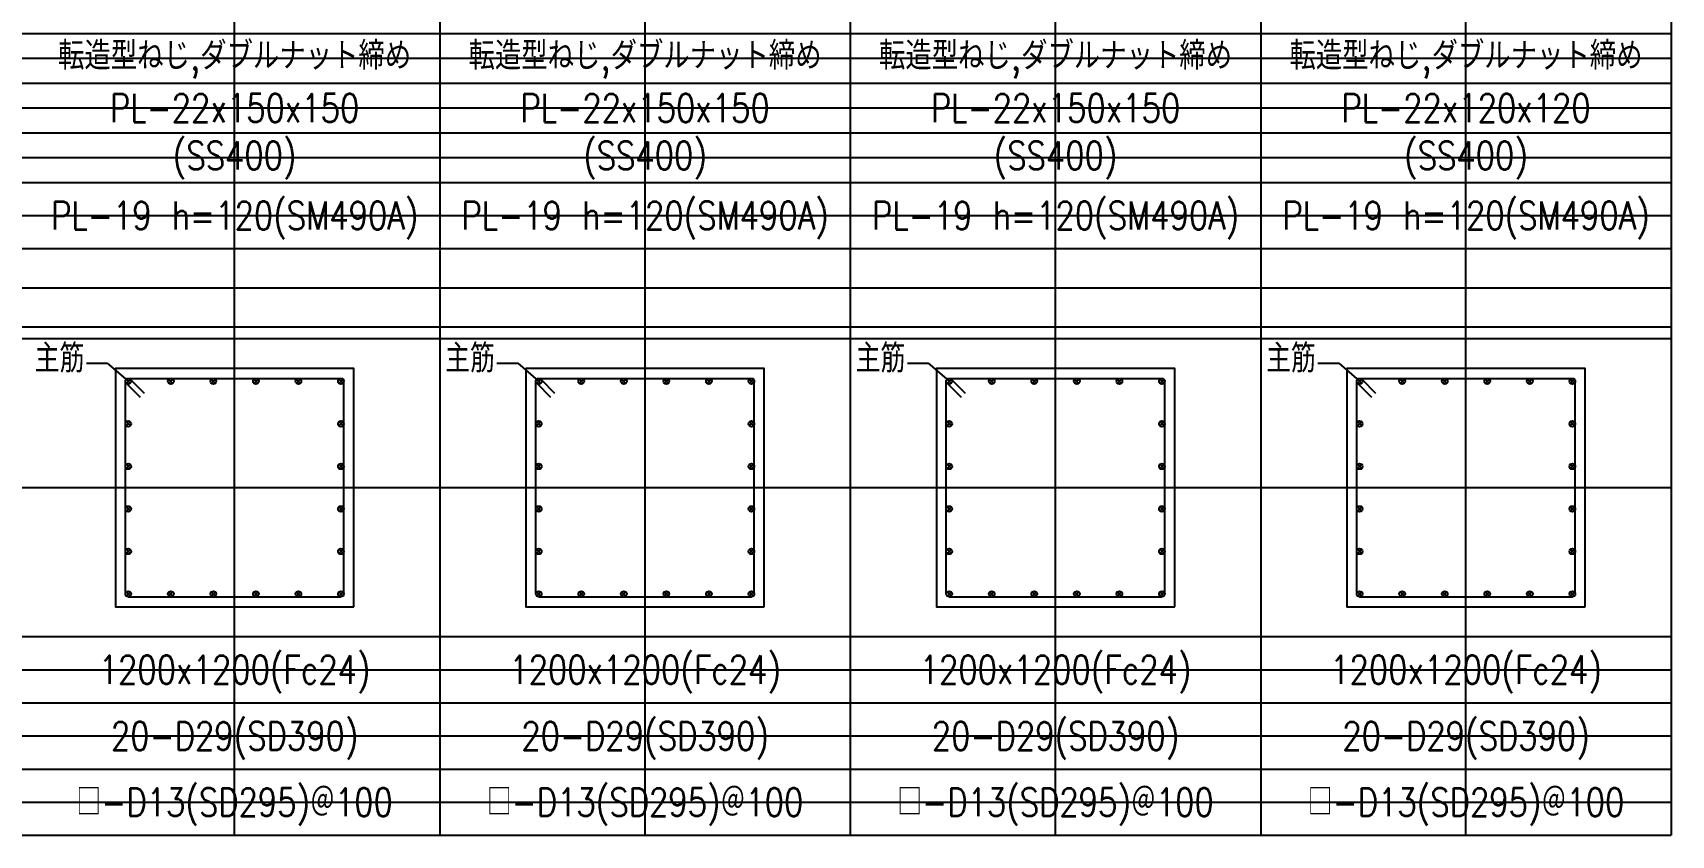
# Model space of a CAD drawing. Extents: x -668440 to 1010955, y -1678500 to 210463.
# Drawn here: x -82515 to -24768, y -459140 to -430860 of the extents above; entities that cross this region are included whole.
import ezdxf
from ezdxf.enums import TextEntityAlignment as Align

# ---------------------------------------------------------------- set-up
doc = ezdxf.new("R2010")
doc.units = 0
doc.header["$MEASUREMENT"] = 0
doc.layers.get('0').update_dxf_attribs({"color": 3, "linetype": 'CONTINUOUS'})
doc.layers.get('Defpoints').update_dxf_attribs({"color": 251, "linetype": 'CONTINUOUS'})
for name, color, linetype in [('RC柱', 7, 'CONTINUOUS'), ('RC鉄筋', 4, 'CONTINUOUS'), ('RC鉄筋文字', 4, 'CONTINUOUS'), ('注記', 3, 'CONTINUOUS')]:
    doc.layers.add(name, color=color, linetype=linetype)
doc.styles.add('DRACAD', font='txt', dxfattribs={"width": 0.85, "bigfont": 'extfont2'})

# ---------------------------------------------------------------- blocks, each defined once
blk = doc.blocks.new('柱リスト')
at = {"layer": 'Defpoints'}
for p, q in [((241256.15812, -301260.46188), (241256.15812, -287346.50356)), ((243322.82476, -301260.46188), (243322.82476, -287346.50356)), ((245389.4914, -301260.46188), (245389.4914, -287346.50356)), ((247456.15804, -301260.46188), (247456.15804, -287346.50356))]:
    blk.add_line(p, q, dxfattribs=at)
at = {"layer": 'Defpoints', "linetype": 'Continuous'}
for p, q in [((235059.61653, -297223.79521), (248489.49136, -297223.79521)), ((235059.61653, -297348.79521), (248489.49136, -297348.79521)), ((235059.61653, -297598.79521), (248489.49136, -297598.79521)), ((235059.61653, -297723.79521), (248489.49136, -297723.79521)), ((235059.61653, -297848.79521), (248489.49136, -297848.79521)), ((235059.61653, -298140.46188), (248489.49136, -298140.46188)), ((235059.61653, -298503.79521), (248489.49136, -298503.79521)), ((234369.74154, -299510.46188), (248489.49136, -299510.46188)), ((235059.61653, -300427.12854), (248489.49136, -300427.12854)), ((235059.61653, -300760.46188), (248489.49136, -300760.46188)), ((235059.61653, -301093.79521), (248489.49136, -301093.79521))]:
    blk.add_line(p, q, dxfattribs=at)
at = {"layer": 'RC柱'}
for points in [[(241856.15812, -300110.46188), (241856.15812, -298910.46188), (240656.15812, -298910.46188), (240656.15812, -300110.46188)], [(243922.82476, -300110.46188), (243922.82476, -298910.46188), (242722.82476, -298910.46188), (242722.82476, -300110.46188)], [(245989.4914, -300110.46188), (245989.4914, -298910.46188), (244789.4914, -298910.46188), (244789.4914, -300110.46188)], [(248056.15804, -300110.46188), (248056.15804, -298910.46188), (246856.15804, -298910.46188), (246856.15804, -300110.46188)]]:
    blk.add_lwpolyline(points, close=True, dxfattribs=at)
at = {"layer": 'RC鉄筋'}
for p, q in [((240709.69796, -298985.92203), (240731.61828, -298964.00172)), ((240731.61828, -298985.92203), (240709.69796, -298964.00172)), ((240720.65812, -298960.46188), (241791.65812, -298960.46188)), ((240923.89796, -298985.92203), (240945.81828, -298964.00172)), ((240945.81828, -298985.92203), (240923.89796, -298964.00172)), ((241138.09796, -298985.92203), (241160.01828, -298964.00172)), ((241160.01828, -298985.92203), (241138.09796, -298964.00172)), ((241352.29796, -298985.92203), (241374.21828, -298964.00172)), ((241374.21828, -298985.92203), (241352.29796, -298964.00172)), ((241566.49796, -298985.92203), (241588.41828, -298964.00172)), ((241588.41828, -298985.92203), (241566.49796, -298964.00172)), ((241802.61828, -298985.92203), (241780.69796, -298964.00172)), ((241780.69796, -298985.92203), (241802.61828, -298964.00172)), ((242776.36461, -298985.92203), (242798.28492, -298964.00172)), ((242798.28492, -298985.92203), (242776.36461, -298964.00172)), ((242787.32476, -298960.46188), (243858.32476, -298960.46188)), ((242990.56461, -298985.92203), (243012.48492, -298964.00172)), ((243012.48492, -298985.92203), (242990.56461, -298964.00172)), ((243204.76461, -298985.92203), (243226.68492, -298964.00172)), ((243226.68492, -298985.92203), (243204.76461, -298964.00172)), ((243418.96461, -298985.92203), (243440.88492, -298964.00172)), ((243440.88492, -298985.92203), (243418.96461, -298964.00172)), ((243633.16461, -298985.92203), (243655.08492, -298964.00172)), ((243655.08492, -298985.92203), (243633.16461, -298964.00172)), ((243869.28492, -298985.92203), (243847.36461, -298964.00172)), ((243847.36461, -298985.92203), (243869.28492, -298964.00172)), ((244843.03125, -298985.92203), (244864.95156, -298964.00172)), ((244864.95156, -298985.92203), (244843.03125, -298964.00172)), ((244853.9914, -298960.46188), (245924.9914, -298960.46188)), ((245057.23125, -298985.92203), (245079.15156, -298964.00172)), ((245079.15156, -298985.92203), (245057.23125, -298964.00172)), ((245271.43125, -298985.92203), (245293.35156, -298964.00172)), ((245293.35156, -298985.92203), (245271.43125, -298964.00172)), ((245485.63125, -298985.92203), (245507.55156, -298964.00172)), ((245507.55156, -298985.92203), (245485.63125, -298964.00172)), ((245699.83125, -298985.92203), (245721.75156, -298964.00172)), ((245721.75156, -298985.92203), (245699.83125, -298964.00172)), ((245935.95156, -298985.92203), (245914.03125, -298964.00172)), ((245914.03125, -298985.92203), (245935.95156, -298964.00172)), ((246909.69789, -298985.92203), (246931.6182, -298964.00172)), ((246931.6182, -298985.92203), (246909.69789, -298964.00172)), ((246920.65804, -298960.46188), (247991.65804, -298960.46188)), ((247123.89789, -298985.92203), (247145.8182, -298964.00172)), ((247145.8182, -298985.92203), (247123.89789, -298964.00172)), ((247338.09789, -298985.92203), (247360.0182, -298964.00172)), ((247360.0182, -298985.92203), (247338.09789, -298964.00172)), ((247552.29789, -298985.92203), (247574.2182, -298964.00172)), ((247574.2182, -298985.92203), (247552.29789, -298964.00172)), ((247766.49789, -298985.92203), (247788.4182, -298964.00172)), ((247788.4182, -298985.92203), (247766.49789, -298964.00172)), ((248002.6182, -298985.92203), (247980.69789, -298964.00172)), ((247980.69789, -298985.92203), (248002.6182, -298964.00172)), ((240706.15812, -300045.96188), (240706.15812, -298974.96188)), ((241806.15812, -300045.96188), (241806.15812, -298974.96188)), ((242772.82476, -300045.96188), (242772.82476, -298974.96188)), ((243872.82476, -300045.96188), (243872.82476, -298974.96188)), ((244839.4914, -300045.96188), (244839.4914, -298974.96188)), ((245939.4914, -300045.96188), (245939.4914, -298974.96188)), ((246906.15804, -300045.96188), (246906.15804, -298974.96188)), ((248006.15804, -300045.96188), (248006.15804, -298974.96188)), ((240731.61828, -299200.12203), (240709.69796, -299178.20172)), ((240731.61828, -299178.20172), (240709.69796, -299200.12203)), ((241780.69796, -299200.12203), (241802.61828, -299178.20172)), ((241780.69796, -299178.20172), (241802.61828, -299200.12203)), ((242798.28492, -299200.12203), (242776.36461, -299178.20172)), ((242798.28492, -299178.20172), (242776.36461, -299200.12203)), ((243847.36461, -299200.12203), (243869.28492, -299178.20172)), ((243847.36461, -299178.20172), (243869.28492, -299200.12203)), ((244864.95156, -299200.12203), (244843.03125, -299178.20172)), ((244864.95156, -299178.20172), (244843.03125, -299200.12203)), ((245914.03125, -299200.12203), (245935.95156, -299178.20172)), ((245914.03125, -299178.20172), (245935.95156, -299200.12203)), ((246931.6182, -299200.12203), (246909.69789, -299178.20172)), ((246931.6182, -299178.20172), (246909.69789, -299200.12203)), ((247980.69789, -299200.12203), (248002.6182, -299178.20172)), ((247980.69789, -299178.20172), (248002.6182, -299200.12203)), ((240731.61828, -299414.32203), (240709.69796, -299392.40172)), ((240731.61828, -299392.40172), (240709.69796, -299414.32203)), ((241780.69796, -299414.32203), (241802.61828, -299392.40172)), ((241780.69796, -299392.40172), (241802.61828, -299414.32203)), ((242798.28492, -299414.32203), (242776.36461, -299392.40172)), ((242798.28492, -299392.40172), (242776.36461, -299414.32203)), ((243847.36461, -299414.32203), (243869.28492, -299392.40172)), ((243847.36461, -299392.40172), (243869.28492, -299414.32203)), ((244864.95156, -299414.32203), (244843.03125, -299392.40172)), ((244864.95156, -299392.40172), (244843.03125, -299414.32203)), ((245914.03125, -299414.32203), (245935.95156, -299392.40172)), ((245914.03125, -299392.40172), (245935.95156, -299414.32203)), ((246931.6182, -299414.32203), (246909.69789, -299392.40172)), ((246931.6182, -299392.40172), (246909.69789, -299414.32203)), ((247980.69789, -299414.32203), (248002.6182, -299392.40172)), ((247980.69789, -299392.40172), (248002.6182, -299414.32203)), ((240731.61828, -299628.52203), (240709.69796, -299606.60172)), ((240731.61828, -299606.60172), (240709.69796, -299628.52203)), ((241780.69796, -299628.52203), (241802.61828, -299606.60172)), ((241780.69796, -299606.60172), (241802.61828, -299628.52203)), ((242798.28492, -299628.52203), (242776.36461, -299606.60172)), ((242798.28492, -299606.60172), (242776.36461, -299628.52203)), ((243847.36461, -299628.52203), (243869.28492, -299606.60172)), ((243847.36461, -299606.60172), (243869.28492, -299628.52203)), ((244864.95156, -299628.52203), (244843.03125, -299606.60172)), ((244864.95156, -299606.60172), (244843.03125, -299628.52203)), ((245914.03125, -299628.52203), (245935.95156, -299606.60172)), ((245914.03125, -299606.60172), (245935.95156, -299628.52203)), ((246931.6182, -299628.52203), (246909.69789, -299606.60172)), ((246931.6182, -299606.60172), (246909.69789, -299628.52203)), ((247980.69789, -299628.52203), (248002.6182, -299606.60172)), ((247980.69789, -299606.60172), (248002.6182, -299628.52203)), ((240731.61828, -299842.72203), (240709.69796, -299820.80172)), ((240731.61828, -299820.80172), (240709.69796, -299842.72203)), ((241780.69796, -299842.72203), (241802.61828, -299820.80172)), ((241780.69796, -299820.80172), (241802.61828, -299842.72203)), ((242798.28492, -299842.72203), (242776.36461, -299820.80172)), ((242798.28492, -299820.80172), (242776.36461, -299842.72203)), ((243847.36461, -299842.72203), (243869.28492, -299820.80172)), ((243847.36461, -299820.80172), (243869.28492, -299842.72203)), ((244864.95156, -299842.72203), (244843.03125, -299820.80172)), ((244864.95156, -299820.80172), (244843.03125, -299842.72203)), ((245914.03125, -299842.72203), (245935.95156, -299820.80172)), ((245914.03125, -299820.80172), (245935.95156, -299842.72203)), ((246931.6182, -299842.72203), (246909.69789, -299820.80172)), ((246931.6182, -299820.80172), (246909.69789, -299842.72203)), ((247980.69789, -299842.72203), (248002.6182, -299820.80172)), ((247980.69789, -299820.80172), (248002.6182, -299842.72203)), ((240709.69796, -300035.00172), (240731.61828, -300056.92203)), ((240731.61828, -300035.00172), (240709.69796, -300056.92203)), ((240923.89796, -300035.00172), (240945.81828, -300056.92203)), ((240945.81828, -300035.00172), (240923.89796, -300056.92203)), ((241138.09796, -300035.00172), (241160.01828, -300056.92203)), ((241160.01828, -300035.00172), (241138.09796, -300056.92203)), ((241352.29796, -300035.00172), (241374.21828, -300056.92203)), ((241374.21828, -300035.00172), (241352.29796, -300056.92203)), ((241566.49796, -300035.00172), (241588.41828, -300056.92203)), ((241588.41828, -300035.00172), (241566.49796, -300056.92203)), ((241802.61828, -300035.00172), (241780.69796, -300056.92203)), ((241780.69796, -300035.00172), (241802.61828, -300056.92203)), ((242776.36461, -300035.00172), (242798.28492, -300056.92203)), ((242798.28492, -300035.00172), (242776.36461, -300056.92203)), ((242990.56461, -300035.00172), (243012.48492, -300056.92203)), ((243012.48492, -300035.00172), (242990.56461, -300056.92203)), ((243204.76461, -300035.00172), (243226.68492, -300056.92203)), ((243226.68492, -300035.00172), (243204.76461, -300056.92203)), ((243418.96461, -300035.00172), (243440.88492, -300056.92203)), ((243440.88492, -300035.00172), (243418.96461, -300056.92203)), ((243633.16461, -300035.00172), (243655.08492, -300056.92203)), ((243655.08492, -300035.00172), (243633.16461, -300056.92203)), ((243869.28492, -300035.00172), (243847.36461, -300056.92203)), ((243847.36461, -300035.00172), (243869.28492, -300056.92203)), ((244843.03125, -300035.00172), (244864.95156, -300056.92203)), ((244864.95156, -300035.00172), (244843.03125, -300056.92203)), ((245057.23125, -300035.00172), (245079.15156, -300056.92203)), ((245079.15156, -300035.00172), (245057.23125, -300056.92203)), ((245271.43125, -300035.00172), (245293.35156, -300056.92203)), ((245293.35156, -300035.00172), (245271.43125, -300056.92203)), ((245485.63125, -300035.00172), (245507.55156, -300056.92203)), ((245507.55156, -300035.00172), (245485.63125, -300056.92203)), ((245699.83125, -300035.00172), (245721.75156, -300056.92203)), ((245721.75156, -300035.00172), (245699.83125, -300056.92203)), ((245935.95156, -300035.00172), (245914.03125, -300056.92203)), ((245914.03125, -300035.00172), (245935.95156, -300056.92203)), ((246909.69789, -300035.00172), (246931.6182, -300056.92203)), ((246931.6182, -300035.00172), (246909.69789, -300056.92203)), ((247123.89789, -300035.00172), (247145.8182, -300056.92203)), ((247145.8182, -300035.00172), (247123.89789, -300056.92203)), ((247338.09789, -300035.00172), (247360.0182, -300056.92203)), ((247360.0182, -300035.00172), (247338.09789, -300056.92203)), ((247552.29789, -300035.00172), (247574.2182, -300056.92203)), ((247574.2182, -300035.00172), (247552.29789, -300056.92203)), ((247766.49789, -300035.00172), (247788.4182, -300056.92203)), ((247788.4182, -300035.00172), (247766.49789, -300056.92203)), ((248002.6182, -300035.00172), (247980.69789, -300056.92203)), ((247980.69789, -300035.00172), (248002.6182, -300056.92203)), ((240720.65812, -300060.46188), (241791.65812, -300060.46188)), ((242787.32476, -300060.46188), (243858.32476, -300060.46188)), ((244853.9914, -300060.46188), (245924.9914, -300060.46188)), ((246920.65804, -300060.46188), (247991.65804, -300060.46188))]:
    blk.add_line(p, q, dxfattribs=at)
at = {"layer": 'RC鉄筋', "linetype": 'Continuous'}
for p, q in [((240730.91117, -298964.70883), (240800.77332, -299034.57098)), ((242797.57781, -298964.70883), (242867.43996, -299034.57098)), ((244864.24445, -298964.70883), (244934.1066, -299034.57098)), ((246930.91109, -298964.70883), (247000.77324, -299034.57098)), ((240710.40507, -298985.21492), (240780.26722, -299055.07707)), ((242777.07171, -298985.21492), (242846.93386, -299055.07707)), ((244843.73835, -298985.21492), (244913.6005, -299055.07707)), ((246910.405, -298985.21492), (246980.26714, -299055.07707))]:
    blk.add_line(p, q, dxfattribs=at)
at = {"layer": 'RC鉄筋'}
for centre in [(240720.65812, -298974.96188), (240934.85812, -298974.96188), (241149.05812, -298974.96188), (241363.25812, -298974.96188), (241577.45812, -298974.96188), (241791.65812, -298974.96188), (242787.32476, -298974.96188), (243001.52476, -298974.96188), (243215.72476, -298974.96188), (243429.92476, -298974.96188), (243644.12476, -298974.96188), (243858.32476, -298974.96188), (244853.9914, -298974.96188), (245068.1914, -298974.96188), (245282.3914, -298974.96188), (245496.5914, -298974.96188), (245710.7914, -298974.96188), (245924.9914, -298974.96188), (246920.65804, -298974.96188), (247134.85804, -298974.96188), (247349.05804, -298974.96188), (247563.25804, -298974.96188), (247777.45804, -298974.96188), (247991.65804, -298974.96188), (240720.65812, -299189.16188), (241791.65812, -299189.16188), (242787.32476, -299189.16188), (243858.32476, -299189.16188), (244853.9914, -299189.16188), (245924.9914, -299189.16188), (246920.65804, -299189.16188), (247991.65804, -299189.16188), (240720.65812, -299403.36188), (241791.65812, -299403.36188), (242787.32476, -299403.36188), (243858.32476, -299403.36188), (244853.9914, -299403.36188), (245924.9914, -299403.36188), (246920.65804, -299403.36188), (247991.65804, -299403.36188), (240720.65812, -299617.56188), (241791.65812, -299617.56188), (242787.32476, -299617.56188), (243858.32476, -299617.56188), (244853.9914, -299617.56188), (245924.9914, -299617.56188), (246920.65804, -299617.56188), (247991.65804, -299617.56188), (240720.65812, -299831.76188), (241791.65812, -299831.76188), (242787.32476, -299831.76188), (243858.32476, -299831.76188), (244853.9914, -299831.76188), (245924.9914, -299831.76188), (246920.65804, -299831.76188), (247991.65804, -299831.76188), (240720.65812, -300045.96188), (240934.85812, -300045.96188), (241149.05812, -300045.96188), (241363.25812, -300045.96188), (241577.45812, -300045.96188), (241791.65812, -300045.96188), (242787.32476, -300045.96188), (243001.52476, -300045.96188), (243215.72476, -300045.96188), (243429.92476, -300045.96188), (243644.12476, -300045.96188), (243858.32476, -300045.96188), (244853.9914, -300045.96188), (245068.1914, -300045.96188), (245282.3914, -300045.96188), (245496.5914, -300045.96188), (245710.7914, -300045.96188), (245924.9914, -300045.96188), (246920.65804, -300045.96188), (247134.85804, -300045.96188), (247349.05804, -300045.96188), (247563.25804, -300045.96188), (247777.45804, -300045.96188), (247991.65804, -300045.96188)]:
    blk.add_circle(centre, 14.5, dxfattribs=at)
at = {"layer": 'RC鉄筋文字'}
for p, q in [((240510.19602, -298884.39316, -4858.4634), (240615.14808, -298884.39316, -4858.4634)), ((240615.14808, -298884.39316, -4858.4634), (240718.65812, -298972.96188)), ((242576.86266, -298884.39316, -4858.4634), (242681.81472, -298884.39316, -4858.4634)), ((242681.81472, -298884.39316, -4858.4634), (242785.32476, -298972.96188)), ((244643.5293, -298884.39316, -4858.4634), (244748.48136, -298884.39316, -4858.4634)), ((244748.48136, -298884.39316, -4858.4634), (244851.9914, -298972.96188)), ((246710.19594, -298884.39316, -4858.4634), (246815.14801, -298884.39316, -4858.4634)), ((246815.14801, -298884.39316, -4858.4634), (246918.65804, -298972.96188))]:
    blk.add_line(p, q, dxfattribs=at)
at = {"layer": '注記', "linetype": 'Continuous'}
for p, q in [((242289.49144, -287346.50356), (242289.49144, -301260.46188)), ((244356.15808, -287346.50356), (244356.15808, -301260.46188)), ((244356.15808, -287346.50356), (244356.15808, -301260.46188)), ((246422.82472, -287346.50356), (246422.82472, -301260.46188)), ((246422.82472, -287346.50356), (246422.82472, -301260.46188)), ((248489.49136, -287346.50356), (248489.49136, -301260.46188)), ((248489.49136, -287346.50356), (248489.49136, -301260.46188)), ((235059.61653, -297473.79521), (248489.49136, -297473.79521)), ((235059.61653, -297973.79521), (248489.49136, -297973.79521)), ((235059.61653, -298307.12854), (248489.49136, -298307.12854)), ((234369.74154, -298700.46188), (248489.49136, -298700.46188)), ((234369.74154, -298760.46188), (248489.49136, -298760.46188)), ((235059.61653, -300260.46188), (248489.49136, -300260.46188)), ((235059.61653, -300593.79521), (248489.49136, -300593.79521)), ((235059.61653, -300927.12854), (248489.49136, -300927.12854)), ((234369.74154, -301260.46188), (248489.49136, -301260.46188))]:
    blk.add_line(p, q, dxfattribs=at)
at = {"layer": 'RC鉄筋文字', "linetype": 'Continuous', "style": 'DRACAD', "width": 0.8}
for p in [(240374.93633, -298930.63673, -4858.4634), (242441.60297, -298930.63673, -4858.4634), (244508.26961, -298930.63673, -4858.4634), (246574.93625, -298930.63673, -4858.4634)]:
    blk.add_text('主筋', height=142, dxfattribs=at).set_placement(p, align=Align.CENTER)
at = {"layer": '注記', "style": 'DRACAD', "width": 0.85}
for p in [(241256.15812, -297348.79521), (243322.82476, -297348.79521), (245389.4914, -297348.79521), (247456.15804, -297348.79521)]:
    blk.add_text('転造型ねじ,ダブルナット締め', height=142, dxfattribs=at).set_placement(p, align=Align.MIDDLE)
at = {"layer": '注記', "linetype": 'Continuous', "style": 'DRACAD', "width": 0.8}
for s, p in [('PL-22x150x150', (241256.15812, -297598.79521)), ('PL-22x150x150', (243322.82476, -297598.79521)), ('PL-22x150x150', (245389.4914, -297598.79521)), ('PL-22x120x120', (247456.15804, -297598.79521)), ('(SS400)', (241256.15812, -297848.79521)), ('(SS400)', (243322.82476, -297848.79521)), ('(SS400)', (245389.4914, -297848.79521)), ('(SS400)', (247456.15804, -297848.79521))]:
    blk.add_text(s, height=142, dxfattribs=at).set_placement(p, align=Align.MIDDLE)
for s, p in [('PL-19 h=120(SM490A)', (241256.15812, -298140.46188)), ('PL-19 h=120(SM490A)', (243322.82476, -298140.46188)), ('PL-19 h=120(SM490A)', (245389.4914, -298140.46188)), ('PL-19 h=120(SM490A)', (247456.15804, -298140.46188)), ('1200x1200(Fc24)', (241256.15812, -300427.12854)), ('1200x1200(Fc24)', (243322.82476, -300427.12854)), ('1200x1200(Fc24)', (245389.4914, -300427.12854)), ('1200x1200(Fc24)', (247456.15804, -300427.12854)), ('20-D29(SD390)', (241256.15812, -300760.46188)), ('20-D29(SD390)', (243322.82476, -300760.46188)), ('20-D29(SD390)', (245389.4914, -300760.46188)), ('20-D29(SD390)', (247456.15804, -300760.46188)), ('□-D13(SD295)＠100', (241256.15812, -301093.79521)), ('□-D13(SD295)＠100', (243322.82476, -301093.79521)), ('□-D13(SD295)＠100', (245389.4914, -301093.79521)), ('□-D13(SD295)＠100', (247456.15804, -301093.79521))]:
    blk.add_text(s, height=142, dxfattribs=at).set_placement(p, align=Align.MIDDLE_CENTER)

msp = doc.modelspace()

# ---------------------------------------------------------------- block references
at = {"xscale": 7.000000000000349, "yscale": 7.000000000000349, "zscale": 7.000000000000349}
msp.add_blockref('柱リスト', (-1764194.71579, 1649683.65914, -34009.2438), dxfattribs=at)

doc.saveas('drawing.dxf')
